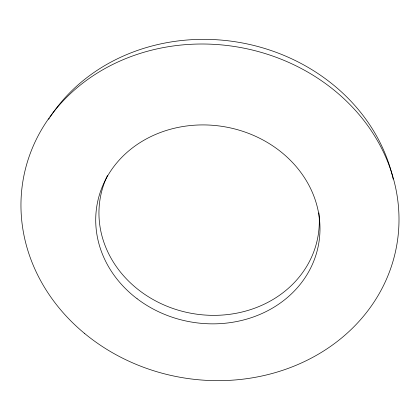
<?xml version="1.0" encoding="UTF-8"?>
<svg xmlns="http://www.w3.org/2000/svg" width="420" height="420" viewBox="0 0 420 420"><rect width="100%" height="100%" fill="white"/><g stroke="black" fill="none" stroke-linecap="round" stroke-linejoin="round"><path stroke-width="0.63" d="M318.901 212.861A110.539 97.787 10 0 1 192.124 313.457A110.539 97.787 10 0 1 107.462 175.534M48.652 119.285A186.291 165.459 10 0 1 49.34 118.209M50.038 117.138A186.291 165.459 10 0 1 240.786 42.677A186.291 165.459 10 0 1 393.188 179.13M137.099 298.736A112.518 99.036 10 0 0 318.57 244.435A112.518 99.036 10 0 0 167.89 129.985A112.518 99.036 10 0 0 137.099 298.736M84.383 333.286A189.651 167.622 10 0 0 395.115 253.234A189.651 167.622 10 0 0 150.434 50.474A189.651 167.622 10 0 0 84.383 333.286"/></g></svg>
